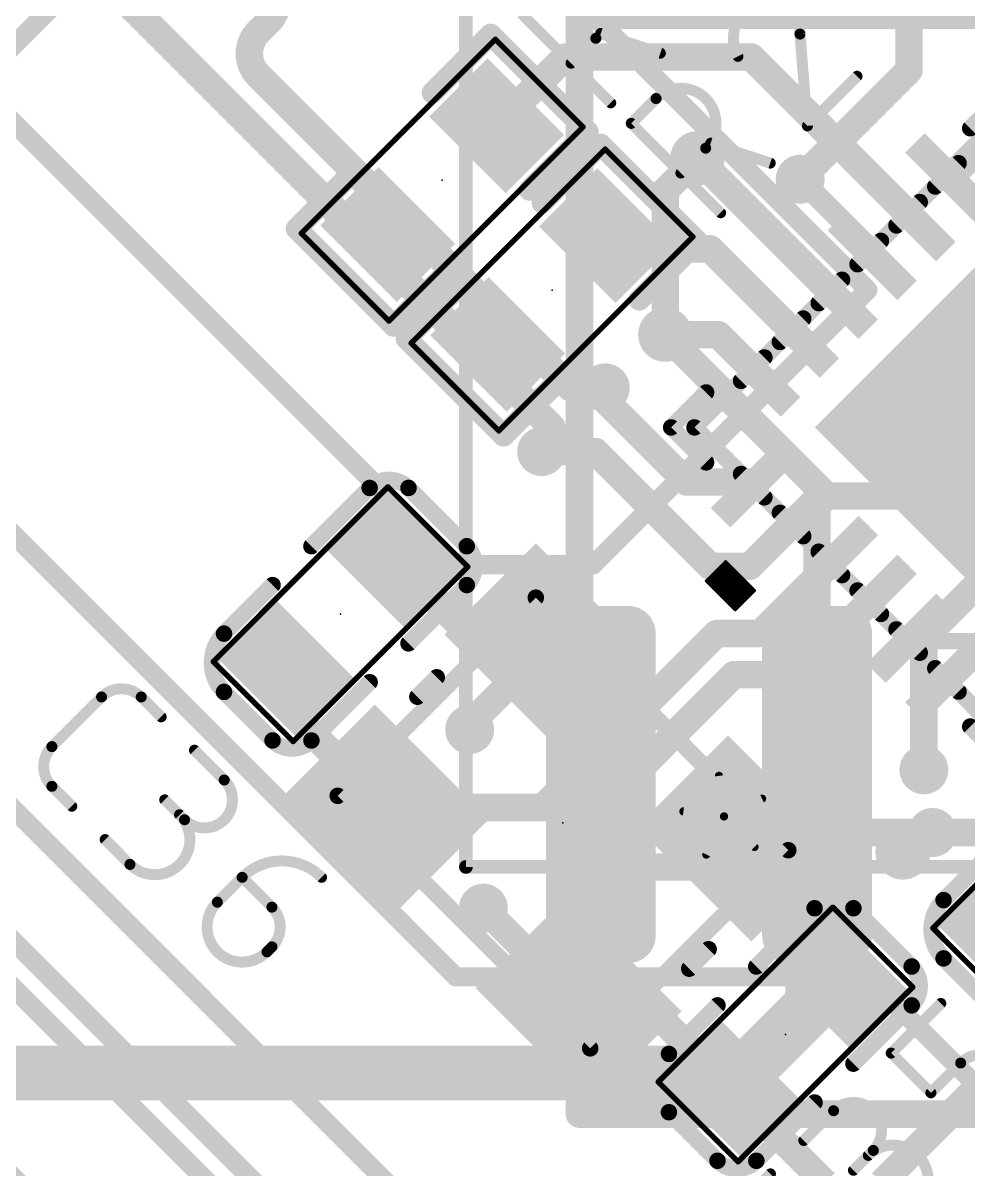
# Model space of a CAD drawing. Extents: x -5 to 103, y -6 to 58.
# Drawn here: x 51.88 to 60.62, y 22.35 to 32.95 of the extents above; entities that cross this region are included whole.
import ezdxf

# ---------------------------------------------------------------- set-up
doc = ezdxf.new("R2010")
doc.units = 0
for name, color, linetype in [('1', 12, 'CONTINUOUS'), ('16', 132, 'CONTINUOUS'), ('18', 110, 'CONTINUOUS'), ('21', 40, 'CONTINUOUS'), ('22', 3, 'CONTINUOUS'), ('23', 53, 'CONTINUOUS'), ('25', 40, 'CONTINUOUS'), ('39', 12, 'CONTINUOUS'), ('51', 254, 'CONTINUOUS')]:
    doc.layers.add(name, color=color, linetype=linetype)

# ---------------------------------------------------------------- blocks, each defined once
blk = doc.blocks.new('RECT')
blk.add_solid([(-0.5, -0.5), (0.5, -0.5), (-0.5, 0.5), (0.5, 0.5)])
blk = doc.blocks.new('RECT162560X528320R50')
at = {"const_width": 0.254}
blk.add_lwpolyline([(0.381, -1.397), (0.381, 1.397, 0.4142), (0.254, 1.524), (-0.254, 1.524, 0.4142), (-0.381, 1.397), (-0.381, -1.397, 0.4142), (-0.254, -1.524), (0.254, -1.524, 0.4142)], format="xyb", close=True, dxfattribs=at)
blk.add_solid([(-0.2794, -1.4224), (0.2794, -1.4224), (-0.2794, 1.4224), (0.2794, 1.4224)])
blk = doc.blocks.new('ROUNDV')
at = {"const_width": 0.5}
blk.add_lwpolyline([(0, -0.25, 1), (0, 0.25, 1), (0, -0.25)], format="xyb", dxfattribs=at)

msp = doc.modelspace()

# ---------------------------------------------------------------- linework, layer by layer
at = {"layer": '1'}
for points, const_width in [([(53.34, 34.29), (49.53, 30.48)], 0.1778), ([(60.4481, 31.5179), (62.0772, 33.147)], 0.254), ([(56.2559, 31.9989), (56.8909, 32.6339)], 0.254), ([(58.6137, 32.6339), (56.8909, 32.6339)], 0.254), ([(58.6137, 32.6339), (60.0889, 31.1587)], 0.254), ([(56.0892, 31.8322), (56.2559, 31.9989)], 0.1778), ([(59.3705, 30.4403), (58.1134, 31.6974)], 0.254), ([(59.0638, 31.5048), (59.7297, 30.8388)], 0.2032), ([(57.2719, 30.9829), (57.3936, 30.861)], 0.254), ([(57.3936, 30.861), (58.2314, 30.861)], 0.254), ([(58.2314, 30.861), (59.0113, 30.0811)], 0.254), ([(59.7297, 30.8388), (59.7297, 30.7995)], 0.2032), ([(49.53, 30.48), (55.88, 24.13)], 0.1778), ([(57.8164, 30.0676), (58.3064, 30.0676)], 0.254), ([(58.3064, 30.0676), (58.6521, 29.7219)], 0.254), ([(47.752, 29.718), (55.372, 22.098)], 0.1778), ([(57.2619, 29.5759), (57.2035, 29.5175)], 0.254), ([(57.2035, 29.5175), (58.0163, 28.7047)], 0.254), ([(54.7363, 21.5138), (47.1671, 29.083)], 0.1778), ([(57.1702, 28.9865), (56.6726, 28.9865)], 0.254), ([(58.231, 27.9258), (57.1702, 28.9865)], 0.254), ([(58.6455, 28.7047), (58.0163, 28.7047)], 0.254), ([(58.6521, 28.6981), (58.6455, 28.7047)], 0.254), ([(47.117, 28.702), (54.61, 21.209)], 0.1778), ([(58.5982, 27.9258), (59.0113, 28.3389)], 0.254), ([(55.3161, 27.9857), (55.1815, 27.8511)], 0.254), ([(56.115, 27.1868), (55.3161, 27.9857)], 0.254), ([(58.6958, 27.305), (59.3705, 27.9797)], 0.254), ([(58.231, 27.9258), (58.5982, 27.9258)], 0.254), ([(59.7297, 27.6205), (59.0332, 26.924)], 0.254), ([(56.6841, 25.6961), (58.293, 27.305)], 0.254), ([(58.293, 27.305), (58.6958, 27.305)], 0.254), ([(53.4924, 20.574), (46.8884, 27.178)], 0.1778), ([(56.7269, 27.1868), (56.007, 26.4669)], 0.254), ([(56.7269, 27.1868), (56.115, 27.1868)], 0.254), ([(56.7269, 27.1868), (56.7269, 27.0089)], 0.254), ([(54.3103, 26.9799), (54.3103, 26.622)], 0.254), ([(58.4508, 26.924), (57.277, 25.7502)], 0.254), ([(59.0332, 26.924), (58.4508, 26.924)], 0.254), ([(60.4481, 26.9021), (60.2082, 26.6621)], 0.254), ([(54.3103, 26.622), (55.2362, 25.6961)], 0.254), ([(60.2082, 26.6621), (60.2082, 26.0439)], 0.254), ([(56.007, 26.4669), (56.007, 26.416)], 0.254), ([(57.277, 25.7502), (57.277, 25.4)], 0.254), ([(55.2362, 25.6961), (56.6841, 25.6961)], 0.254), ([(60.2882, 25.4644), (60.7704, 25.4644)], 0.254), ([(57.277, 25.4), (57.531, 25.146)], 0.254), ([(58.039, 25.146), (58.3017, 25.4087)], 0.254), ([(58.3017, 25.4087), (58.505, 25.4087)], 0.254), ([(58.505, 25.4087), (58.505, 25.0254)], 0.254), ([(57.531, 25.146), (58.039, 25.146)], 0.254), ([(58.505, 25.0254), (59.4309, 24.0995)], 0.254), ([(56.981, 23.918), (56.134, 24.765)], 0.254), ([(55.88, 24.13), (59.69, 24.13)], 0.1778), ([(59.69, 24.13), (62.23, 21.59)], 0.1778), ([(57.0143, 23.918), (56.981, 23.918)], 0.254), ([(57.0143, 23.918), (57.6008, 23.918)], 0.254), ([(57.6008, 23.918), (58.4251, 23.0937)], 0.254), ([(60.9651, 23.3731), (59.817, 22.225)], 0.254), ([(59.2938, 22.225), (58.4251, 23.0937)], 0.254)]:
    msp.add_lwpolyline(points, dxfattribs=dict(at, const_width=const_width))
for points, const_width in [([(56.8909, 32.6974, 1), (56.8909, 32.5704)], 0.127), ([(56.9358, 32.589, 1), (56.846, 32.6788)], 0.127), ([(58.6586, 32.6788, 1), (58.5688, 32.589)], 0.127), ([(58.6137, 32.5704, 1), (58.6137, 32.6974)], 0.127), ([(56.211, 32.0438, 1), (56.3008, 31.954)], 0.127), ([(56.2873, 31.9675, 1), (56.2245, 32.0303)], 0.0889), ([(56.0578, 31.8637, 1), (56.1207, 31.8008)], 0.0889), ([(58.1583, 31.7423, 1), (58.0685, 31.6525)], 0.127), ([(59.0997, 31.5407, 1), (59.0278, 31.4688)], 0.1016), ([(60.4032, 31.5628, 1), (60.493, 31.473)], 0.127), ([(60.044, 31.1138, 1), (60.1338, 31.2036)], 0.127), ([(57.3168, 31.0278, 1), (57.227, 30.938)], 0.127), ([(57.3936, 30.9245, 1), (57.3936, 30.7975)], 0.127), ([(57.3487, 30.8161, 1), (57.4386, 30.9059)], 0.127), ([(58.2763, 30.9059, 1), (58.1865, 30.8161)], 0.127), ([(58.2314, 30.7975, 1), (58.2314, 30.9245)], 0.127), ([(59.7805, 30.8388, 1), (59.6789, 30.8388)], 0.1016), ([(59.6789, 30.7995, 1), (59.7805, 30.7995)], 0.1016), ([(59.6938, 30.8029, 1), (59.7656, 30.8747)], 0.1016), ([(59.3256, 30.3954, 1), (59.4154, 30.4852)], 0.127), ([(57.8164, 30.1311, 1), (57.8164, 30.0041)], 0.127), ([(58.3513, 30.1125, 1), (58.2615, 30.0227)], 0.127), ([(58.3064, 30.0041, 1), (58.3064, 30.1311)], 0.127), ([(58.9664, 30.0362, 1), (59.0562, 30.126)], 0.127), ([(58.6072, 29.677, 1), (58.697, 29.7668)], 0.127), ([(57.3068, 29.5309, 1), (57.217, 29.6208)], 0.127), ([(57.2484, 29.5624, 1), (57.1586, 29.4726)], 0.127), ([(57.1586, 29.5624, 1), (57.2484, 29.4726)], 0.127), ([(56.6726, 29.05, 1), (56.6726, 28.923)], 0.127), ([(57.2151, 29.0314, 1), (57.1253, 28.9416)], 0.127), ([(57.1702, 28.923, 1), (57.1702, 29.05)], 0.127), ([(58.0163, 28.7682, 1), (58.0163, 28.6412)], 0.127), ([(58.6904, 28.7496, 1), (58.6006, 28.6598)], 0.127), ([(58.6455, 28.6412, 1), (58.6455, 28.7682)], 0.127), ([(57.9714, 28.6598, 1), (58.0612, 28.7496)], 0.127), ([(58.6072, 28.6532, 1), (58.697, 28.743)], 0.127), ([(59.0562, 28.294, 1), (58.9664, 28.3838)], 0.127), ([(55.361, 28.0306, 1), (55.2712, 27.9408)], 0.127), ([(55.361, 27.9408, 1), (55.2712, 28.0306)], 0.127), ([(59.4154, 27.9348, 1), (59.3256, 28.0246)], 0.127), ([(58.231, 27.9893, 1), (58.231, 27.8623)], 0.127), ([(58.1861, 27.8809, 1), (58.2759, 27.9707)], 0.127), ([(58.5533, 27.9707, 1), (58.6431, 27.8809)], 0.127), ([(58.5982, 27.8623, 1), (58.5982, 27.9893)], 0.127), ([(55.1366, 27.896, 1), (55.2264, 27.8062)], 0.127), ([(59.7746, 27.5756, 1), (59.6848, 27.6654)], 0.127), ([(58.293, 27.3685, 1), (58.293, 27.2415)], 0.127), ([(58.3379, 27.2601, 1), (58.2481, 27.3499)], 0.127), ([(58.6509, 27.3499, 1), (58.7407, 27.2601)], 0.127), ([(58.6958, 27.2415, 1), (58.6958, 27.3685)], 0.127), ([(56.115, 27.2503, 1), (56.115, 27.1233)], 0.127), ([(56.0701, 27.1419, 1), (56.1599, 27.2317)], 0.127), ([(56.7904, 27.1868, 1), (56.6634, 27.1868)], 0.127), ([(56.7718, 27.1419, 1), (56.682, 27.2317)], 0.127), ([(56.7269, 27.1233, 1), (56.7269, 27.2503)], 0.127), ([(54.3738, 26.9799, 1), (54.2468, 26.9799)], 0.127), ([(56.6634, 27.0089, 1), (56.7904, 27.0089)], 0.127), ([(58.4508, 26.9875, 1), (58.4508, 26.8605)], 0.127), ([(58.4957, 26.8791, 1), (58.4059, 26.9689)], 0.127), ([(58.9883, 26.9689, 1), (59.0781, 26.8791)], 0.127), ([(59.0332, 26.8605, 1), (59.0332, 26.9875)], 0.127), ([(60.493, 26.8572, 1), (60.4032, 26.947)], 0.127), ([(54.3552, 26.6669, 1), (54.2654, 26.5771)], 0.127), ([(60.2717, 26.6621, 1), (60.1447, 26.6621)], 0.127), ([(60.1633, 26.707, 1), (60.2531, 26.6172)], 0.127), ([(54.2468, 26.622, 1), (54.3738, 26.622)], 0.127), ([(56.0705, 26.4669, 1), (55.9435, 26.4669)], 0.127), ([(55.9621, 26.5118, 1), (56.0519, 26.422)], 0.127), ([(55.9435, 26.416, 1), (56.0705, 26.416)], 0.127), ([(60.1447, 26.0439, 1), (60.2717, 26.0439)], 0.127), ([(57.3405, 25.7502, 1), (57.2135, 25.7502)], 0.127), ([(57.2321, 25.7951, 1), (57.3219, 25.7053)], 0.127), ([(55.2362, 25.7596, 1), (55.2362, 25.6326)], 0.127), ([(55.1913, 25.6512, 1), (55.2811, 25.741)], 0.127), ([(56.6392, 25.741, 1), (56.729, 25.6512)], 0.127), ([(56.6841, 25.6326, 1), (56.6841, 25.7596)], 0.127), ([(60.2882, 25.5279, 1), (60.2882, 25.4009)], 0.127), ([(57.3219, 25.4449, 1), (57.2321, 25.3551)], 0.127), ([(57.2135, 25.4, 1), (57.3405, 25.4)], 0.127), ([(58.3017, 25.4722, 1), (58.3017, 25.3452)], 0.127), ([(58.3466, 25.3638, 1), (58.2568, 25.4536)], 0.127), ([(58.5685, 25.4087, 1), (58.4415, 25.4087)], 0.127), ([(58.505, 25.3452, 1), (58.505, 25.4722)], 0.127), ([(57.531, 25.2095, 1), (57.531, 25.0825)], 0.127), ([(57.4861, 25.1011, 1), (57.5759, 25.1909)], 0.127), ([(57.9941, 25.1909, 1), (58.0839, 25.1011)], 0.127), ([(58.039, 25.0825, 1), (58.039, 25.2095)], 0.127), ([(58.5499, 25.0703, 1), (58.4601, 24.9805)], 0.127), ([(58.4415, 25.0254, 1), (58.5685, 25.0254)], 0.127), ([(56.1789, 24.8099, 1), (56.0891, 24.7201)], 0.127), ([(55.88, 24.1745, 1), (55.88, 24.0856)], 0.0889), ([(55.8486, 24.0986, 1), (55.9114, 24.1614)], 0.0889), ([(59.386, 24.0546, 1), (59.4758, 24.1444)], 0.127), ([(59.7214, 24.1614, 1), (59.6586, 24.0986)], 0.0889), ([(59.69, 24.0856, 1), (59.69, 24.1745)], 0.0889), ([(56.981, 23.9815, 1), (56.981, 23.8545)], 0.127), ([(56.9361, 23.8731, 1), (57.0259, 23.9629)], 0.127), ([(57.0143, 23.9815, 1), (57.0143, 23.8545)], 0.127), ([(57.0143, 23.8545, 1), (57.0143, 23.9815)], 0.127), ([(57.6457, 23.9629, 1), (57.5559, 23.8731)], 0.127), ([(57.6008, 23.8545, 1), (57.6008, 23.9815)], 0.127), ([(58.47, 23.1386, 1), (58.3802, 23.0488)], 0.127), ([(58.3802, 23.0488, 1), (58.47, 23.1386)], 0.127)]:
    msp.add_lwpolyline(points, format="xyb", dxfattribs=dict(at, const_width=const_width))
at = {"layer": '16'}
for points, const_width in [([(52.07, 38.1), (59.69, 30.48)], 0.1778), ([(49.022, 36.957), (56.769, 29.21)], 0.254), ([(60.071, 32.512), (60.071, 33.909)], 0.254), ([(55.88, 27.94), (49.911, 33.909)], 0.1778), ([(54.1456, 32.9597), (54.0539, 32.868)], 0.254), ([(57.023, 33.02), (57.023, 22.86)], 0.254), ([(66.04, 33.02), (57.023, 33.02)], 0.254), ([(54.0539, 32.4639), (56.942, 29.5759)], 0.254), ([(60.071, 32.512), (59.4995, 31.9405)], 0.254), ([(59.69, 32.131), (59.4995, 31.9405)], 0.1778), ([(59.4995, 31.9405), (59.0638, 31.5048)], 0.254), ([(57.8164, 31.4004), (58.1134, 31.6974)], 0.254), ([(57.8164, 30.0676), (57.8164, 31.4004)], 0.254), ([(59.69, 30.48), (57.15, 27.94)], 0.1778), ([(59.309, 28.575), (57.8164, 30.0676)], 0.254), ([(57.2619, 29.5759), (56.942, 29.5759)], 0.254), ([(57.2543, 29.5683), (57.2619, 29.5759)], 0.254), ([(56.769, 29.21), (56.769, 29.083)], 0.254), ([(56.769, 29.083), (56.6726, 28.9865)], 0.254), ([(59.22, 28.486), (59.309, 28.575)], 0.254), ([(59.22, 25.908), (59.22, 28.486)], 0.254), ([(59.309, 28.575), (61.214, 28.575)], 0.254), ([(57.15, 27.94), (55.88, 27.94)], 0.1778), ([(60.7556, 27.813), (60.2082, 27.2656)], 0.254), ([(60.2082, 27.2656), (60.2082, 26.0439)], 0.254), ([(59.22, 25.908), (59.1283, 25.54)], 0.508), ([(59.1283, 25.54), (59.1094, 25.4644)], 0.508), ([(59.182, 25.4863), (59.1283, 25.54)], 0.508), ([(59.182, 23.876), (59.182, 25.4863)], 0.508), ([(60.2882, 25.4644), (59.1094, 25.4644)], 0.254), ([(58.547, 23.241), (59.182, 23.876)], 0.508), ([(48.641, 23.241), (58.547, 23.241)], 0.508), ([(57.023, 22.86), (66.04, 22.86)], 0.254)]:
    msp.add_lwpolyline(points, dxfattribs=dict(at, const_width=const_width))
for points, const_width in [([(54.1456, 32.9597, 0.4142), (54.1456, 33.3638)], 0.254), ([(54.1007, 33.0046, 1), (54.1905, 32.9148)], 0.127), ([(54.1905, 32.9148, 1), (54.1007, 33.0046)], 0.127), ([(57.023, 33.0835, 1), (57.023, 32.9565)], 0.127), ([(54.0539, 32.868, 0.4142), (54.0539, 32.4639)], 0.254), ([(54.009, 32.9129, 1), (54.0988, 32.8231)], 0.127), ([(54.0988, 32.8231, 1), (54.009, 32.9129)], 0.127), ([(54.0988, 32.5088, 1), (54.009, 32.419)], 0.127), ([(54.009, 32.419, 1), (54.0988, 32.5088)], 0.127), ([(60.0075, 32.512, 1), (60.1345, 32.512)], 0.127), ([(60.1159, 32.4671, 1), (60.0261, 32.5569)], 0.127), ([(59.7214, 32.0996, 1), (59.6586, 32.1624)], 0.0889), ([(59.4546, 31.9854, 1), (59.5444, 31.8956)], 0.127), ([(59.5444, 31.8956, 1), (59.4546, 31.9854)], 0.127), ([(59.4681, 31.9719, 1), (59.5309, 31.9091)], 0.0889), ([(58.1583, 31.6525, 1), (58.0685, 31.7423)], 0.127), ([(59.0189, 31.5497, 1), (59.1087, 31.4599)], 0.127), ([(57.8799, 31.4004, 1), (57.7529, 31.4004)], 0.127), ([(57.7715, 31.4453, 1), (57.8613, 31.3555)], 0.127), ([(59.7214, 30.4486, 1), (59.6586, 30.5114)], 0.0889), ([(59.6586, 30.4486, 1), (59.7214, 30.5114)], 0.0889), ([(57.8613, 30.1125, 1), (57.7715, 30.0227)], 0.127), ([(57.7529, 30.0676, 1), (57.8799, 30.0676)], 0.127), ([(56.942, 29.6394, 1), (56.942, 29.5124)], 0.127), ([(56.8971, 29.5309, 1), (56.9869, 29.6208)], 0.127), ([(57.2094, 29.6132, 1), (57.2992, 29.5234)], 0.127), ([(57.3068, 29.5309, 1), (57.217, 29.6208)], 0.127), ([(57.2619, 29.5124, 1), (57.2619, 29.6394)], 0.127), ([(56.8325, 29.21, 1), (56.7055, 29.21)], 0.127), ([(56.7241, 29.1651, 1), (56.8139, 29.2549)], 0.127), ([(56.7055, 29.083, 1), (56.8325, 29.083)], 0.127), ([(56.8139, 29.0381, 1), (56.7241, 29.1279)], 0.127), ([(56.6277, 29.0314, 1), (56.7175, 28.9416)], 0.127), ([(59.2835, 28.486, 1), (59.1565, 28.486)], 0.127), ([(59.309, 28.6385, 1), (59.309, 28.5115)], 0.127), ([(59.3539, 28.5301, 1), (59.2641, 28.6199)], 0.127), ([(59.2641, 28.5301, 1), (59.3539, 28.6199)], 0.127), ([(59.1751, 28.5309, 1), (59.2649, 28.4411)], 0.127), ([(55.88, 27.9845, 1), (55.88, 27.8956)], 0.0889), ([(55.8486, 27.9086, 1), (55.9114, 27.9714)], 0.0889), ([(57.1186, 27.9714, 1), (57.1814, 27.9086)], 0.0889), ([(57.15, 27.8956, 1), (57.15, 27.9845)], 0.0889), ([(60.2717, 27.2656, 1), (60.1447, 27.2656)], 0.127), ([(60.1633, 27.3105, 1), (60.2531, 27.2207)], 0.127), ([(59.3432, 25.8773, 1), (59.0968, 25.9387)], 0.254), ([(60.1447, 26.0439, 1), (60.2717, 26.0439)], 0.127), ([(59.1565, 25.908, 1), (59.2835, 25.908)], 0.127), ([(59.2181, 25.6298, 1), (59.0385, 25.4502)], 0.254), ([(59.2515, 25.5093, 1), (59.005, 25.5708)], 0.254), ([(59.005, 25.5708, 1), (59.2515, 25.5093)], 0.254), ([(59.309, 25.4863, 1), (59.055, 25.4863)], 0.254), ([(59.0922, 25.3965, 1), (59.2718, 25.5761)], 0.254), ([(58.9862, 25.4952, 1), (59.2326, 25.4337)], 0.254), ([(59.1094, 25.5279, 1), (59.1094, 25.4009)], 0.127), ([(60.2882, 25.4009, 1), (60.2882, 25.5279)], 0.127), ([(59.2718, 23.7862, 1), (59.0922, 23.9658)], 0.254), ([(59.055, 23.876, 1), (59.309, 23.876)], 0.254), ([(58.4572, 23.3308, 1), (58.6368, 23.1512)], 0.254), ([(58.547, 23.114, 1), (58.547, 23.368)], 0.254), ([(57.023, 22.9235, 1), (57.023, 22.7965)], 0.127), ([(56.9595, 22.86, 1), (57.0865, 22.86)], 0.127)]:
    msp.add_lwpolyline(points, format="xyb", dxfattribs=dict(at, const_width=const_width))
at = {"layer": '21'}
for points, const_width in [([(56.202, 32.843), (55.6632, 32.3042)], 0.2), ([(57.1, 31.945), (56.202, 32.843)], 0.2), ([(60.96, 32.2992), (60.6367, 31.9759)], 0.1524), ([(56.5612, 31.4062), (57.1, 31.945)], 0.2), ([(57.218, 31.827), (56.6792, 31.2882)], 0.2), ([(58.116, 30.929), (57.218, 31.827)], 0.2), ([(54.406, 31.047), (54.9448, 31.5858)], 0.2), ([(55.304, 30.149), (54.406, 31.047)], 0.2), ([(57.5772, 30.3902), (58.116, 30.929)], 0.2), ([(55.8428, 30.6878), (55.304, 30.149)], 0.2), ([(55.422, 30.031), (55.9608, 30.5698)], 0.2), ([(56.32, 29.133), (55.422, 30.031)], 0.2), ([(56.8588, 29.6718), (56.32, 29.133)], 0.2), ([(58.1941, 29.5333), (57.8708, 29.21)], 0.1524), ([(57.8708, 29.21), (58.1941, 28.8867)], 0.1524), ([(55.0826, 28.6502), (54.5438, 28.1114)], 0.1524), ([(55.9806, 28.1114), (55.4418, 28.6502)], 0.1524), ([(58.1941, 27.7911), (58.3737, 27.9707)], 0.0254), ([(58.3684, 27.9654), (58.379, 27.9654)], 0.0254), ([(58.3737, 27.9707), (58.6431, 27.7013)], 0.0254), ([(58.2668, 27.8638), (58.4806, 27.8638)], 0.0254), ([(58.2922, 27.8892), (58.4552, 27.8892)], 0.0254), ([(58.3176, 27.9146), (58.4298, 27.9146)], 0.0254), ([(58.343, 27.94), (58.4044, 27.94)], 0.0254), ([(54.1846, 27.7522), (53.7356, 27.3032)], 0.1524), ([(55.4418, 27.2134), (55.9806, 27.7522)], 0.1524), ([(58.4635, 27.5217), (58.1941, 27.7911)], 0.0254), ([(58.1976, 27.7876), (58.5568, 27.7876)], 0.0254), ([(58.216, 27.813), (58.5314, 27.813)], 0.0254), ([(58.223, 27.7622), (58.5822, 27.7622)], 0.0254), ([(58.2414, 27.8384), (58.506, 27.8384)], 0.0254), ([(58.2484, 27.7368), (58.6076, 27.7368)], 0.0254), ([(58.2738, 27.7114), (58.633, 27.7114)], 0.0254), ([(58.2992, 27.686), (58.6278, 27.686)], 0.0254), ([(58.3246, 27.6606), (58.6024, 27.6606)], 0.0254), ([(58.6431, 27.7013), (58.4635, 27.5217)], 0.0254), ([(58.35, 27.6352), (58.577, 27.6352)], 0.0254), ([(58.3754, 27.6098), (58.5516, 27.6098)], 0.0254), ([(58.4008, 27.5844), (58.5262, 27.5844)], 0.0254), ([(58.4262, 27.559), (58.5008, 27.559)], 0.0254), ([(58.4516, 27.5336), (58.4754, 27.5336)], 0.0254), ([(54.5438, 26.3154), (55.0826, 26.8542)], 0.1524), ([(55.7032, 26.8994), (55.5236, 26.7198)], 0.1524), ([(53.7356, 26.7644), (54.1846, 26.3154)], 0.1524), ([(60.6367, 26.4441), (60.96, 26.1208)], 0.1524), ([(60.8394, 25.2884), (60.3904, 24.8394)], 0.1524), ([(59.1974, 24.764), (58.6586, 24.2252)], 0.1524), ([(60.0954, 24.2252), (59.5566, 24.764)], 0.1524), ([(58.2176, 24.385), (58.038, 24.2054)], 0.1524), ([(60.3904, 24.3006), (60.8394, 23.8516)], 0.1524), ([(58.2994, 23.866), (57.8504, 23.417)], 0.1524), ([(59.5566, 23.3272), (60.0954, 23.866)], 0.1524), ([(58.6586, 22.4292), (59.1974, 22.968)], 0.1524), ([(57.8504, 22.8782), (58.2994, 22.4292)], 0.1524)]:
    msp.add_lwpolyline(points, dxfattribs=dict(at, const_width=const_width))
for points, const_width in [([(56.2374, 32.8784, 1), (56.1667, 32.8077)], 0.1), ([(56.2374, 32.8077, 1), (56.1667, 32.8784)], 0.1), ([(55.6278, 32.3396, 1), (55.6986, 32.2689)], 0.1), ([(57.1354, 31.9097, 1), (57.0647, 31.9804)], 0.1), ([(57.0647, 31.9097, 1), (57.1354, 31.9804)], 0.1), ([(60.6098, 32.0029, 1), (60.6637, 31.949)], 0.0762), ([(57.2534, 31.8624, 1), (57.1827, 31.7917)], 0.1), ([(57.2534, 31.7917, 1), (57.1827, 31.8624)], 0.1), ([(54.9801, 31.5504, 1), (54.9094, 31.6212)], 0.1), ([(56.5259, 31.4416, 1), (56.5966, 31.3708)], 0.1), ([(56.6438, 31.3236, 1), (56.7146, 31.2529)], 0.1), ([(54.4413, 31.0823, 1), (54.3706, 31.0116)], 0.1), ([(54.3706, 31.0823, 1), (54.4413, 31.0116)], 0.1), ([(58.1514, 30.8937, 1), (58.0807, 30.9644)], 0.1), ([(58.0807, 30.8937, 1), (58.1514, 30.9644)], 0.1), ([(55.8782, 30.6524, 1), (55.8074, 30.7231)], 0.1), ([(55.9961, 30.5344, 1), (55.9254, 30.6052)], 0.1), ([(57.5419, 30.4256, 1), (57.6126, 30.3548)], 0.1), ([(55.2686, 30.1843, 1), (55.3393, 30.1136)], 0.1), ([(55.2686, 30.1136, 1), (55.3393, 30.1843)], 0.1), ([(55.4573, 30.0663, 1), (55.3866, 29.9956)], 0.1), ([(55.3866, 30.0663, 1), (55.4573, 29.9956)], 0.1), ([(56.8942, 29.6364, 1), (56.8234, 29.7071)], 0.1), ([(58.221, 29.5063, 1), (58.1671, 29.5602)], 0.0762), ([(57.8977, 29.2369, 1), (57.8438, 29.1831)], 0.0762), ([(57.8438, 29.2369, 1), (57.8977, 29.1831)], 0.0762), ([(56.2846, 29.1683, 1), (56.3553, 29.0976)], 0.1), ([(56.2846, 29.0976, 1), (56.3553, 29.1683)], 0.1), ([(58.1671, 28.8598, 1), (58.221, 28.9137)], 0.0762), ([(55.4418, 28.6502, 0.4142), (55.0826, 28.6502)], 0.1524), ([(55.1095, 28.6233, 1), (55.0557, 28.6772)], 0.0762), ([(55.4688, 28.6772, 1), (55.4149, 28.6233)], 0.0762), ([(55.0557, 28.6772, 1), (55.1095, 28.6233)], 0.0762), ([(55.4149, 28.6233, 1), (55.4688, 28.6772)], 0.0762), ([(54.5168, 28.1384, 1), (54.5707, 28.0845)], 0.0762), ([(56.0076, 28.1384, 1), (55.9537, 28.0845)], 0.0762), ([(55.9806, 27.7522, 0.4142), (55.9806, 28.1114)], 0.1524), ([(55.9537, 28.0845, 1), (56.0076, 28.1384)], 0.0762), ([(58.3684, 27.9718, 1), (58.3684, 27.9591)], 0.0127), ([(58.3782, 27.9752, 1), (58.3692, 27.9662)], 0.0127), ([(58.3782, 27.9662, 1), (58.3692, 27.9752)], 0.0127), ([(58.379, 27.9591, 1), (58.379, 27.9718)], 0.0127), ([(58.2668, 27.8702, 1), (58.2668, 27.8575)], 0.0127), ([(58.2922, 27.8956, 1), (58.2922, 27.8829)], 0.0127), ([(58.3176, 27.921, 1), (58.3176, 27.9082)], 0.0127), ([(58.343, 27.9464, 1), (58.343, 27.9337)], 0.0127), ([(58.4044, 27.9337, 1), (58.4044, 27.9464)], 0.0127), ([(58.4298, 27.9082, 1), (58.4298, 27.921)], 0.0127), ([(58.4552, 27.8829, 1), (58.4552, 27.8956)], 0.0127), ([(58.4806, 27.8575, 1), (58.4806, 27.8702)], 0.0127), ([(54.2115, 27.7253, 1), (54.1576, 27.7791)], 0.0762), ([(55.9537, 27.7791, 1), (56.0076, 27.7253)], 0.0762), ([(56.0076, 27.7253, 1), (55.9537, 27.7791)], 0.0762), ([(58.1986, 27.7956, 1), (58.1896, 27.7866)], 0.0127), ([(58.1896, 27.7956, 1), (58.1986, 27.7866)], 0.0127), ([(58.1976, 27.794, 1), (58.1976, 27.7813)], 0.0127), ([(58.216, 27.8194, 1), (58.216, 27.8067)], 0.0127), ([(58.223, 27.7686, 1), (58.223, 27.7558)], 0.0127), ([(58.2414, 27.8448, 1), (58.2414, 27.832)], 0.0127), ([(58.506, 27.832, 1), (58.506, 27.8448)], 0.0127), ([(58.5314, 27.8067, 1), (58.5314, 27.8194)], 0.0127), ([(58.5568, 27.7813, 1), (58.5568, 27.794)], 0.0127), ([(58.5822, 27.7558, 1), (58.5822, 27.7686)], 0.0127), ([(58.2484, 27.7432, 1), (58.2484, 27.7305)], 0.0127), ([(58.2738, 27.7178, 1), (58.2738, 27.705)], 0.0127), ([(58.2992, 27.6924, 1), (58.2992, 27.6796)], 0.0127), ([(58.3246, 27.667, 1), (58.3246, 27.6543)], 0.0127), ([(58.6024, 27.6543, 1), (58.6024, 27.667)], 0.0127), ([(58.6076, 27.7305, 1), (58.6076, 27.7432)], 0.0127), ([(58.6278, 27.6796, 1), (58.6278, 27.6924)], 0.0127), ([(58.633, 27.705, 1), (58.633, 27.7178)], 0.0127), ([(58.6476, 27.6968, 1), (58.6386, 27.7058)], 0.0127), ([(58.6386, 27.6968, 1), (58.6476, 27.7058)], 0.0127), ([(58.35, 27.6416, 1), (58.35, 27.6288)], 0.0127), ([(58.3754, 27.6162, 1), (58.3754, 27.6034)], 0.0127), ([(58.4008, 27.5908, 1), (58.4008, 27.5781)], 0.0127), ([(58.4262, 27.5654, 1), (58.4262, 27.5526)], 0.0127), ([(58.5008, 27.5526, 1), (58.5008, 27.5654)], 0.0127), ([(58.5262, 27.5781, 1), (58.5262, 27.5908)], 0.0127), ([(58.5516, 27.6034, 1), (58.5516, 27.6162)], 0.0127), ([(58.577, 27.6288, 1), (58.577, 27.6416)], 0.0127), ([(58.4516, 27.54, 1), (58.4516, 27.5272)], 0.0127), ([(58.459, 27.5262, 1), (58.468, 27.5172)], 0.0127), ([(58.459, 27.5172, 1), (58.468, 27.5262)], 0.0127), ([(58.4754, 27.5272, 1), (58.4754, 27.54)], 0.0127), ([(53.7356, 27.3032, 0.4142), (53.7356, 26.7644)], 0.1524), ([(53.7086, 27.3301, 1), (53.7625, 27.2763)], 0.0762), ([(53.7625, 27.2763, 1), (53.7086, 27.3301)], 0.0762), ([(55.4149, 27.2403, 1), (55.4688, 27.1864)], 0.0762), ([(55.1095, 26.8272, 1), (55.0557, 26.8811)], 0.0762), ([(55.7301, 26.8725, 1), (55.6762, 26.9264)], 0.0762), ([(53.7625, 26.7913, 1), (53.7086, 26.7374)], 0.0762), ([(53.7086, 26.7374, 1), (53.7625, 26.7913)], 0.0762), ([(55.4966, 26.7468, 1), (55.5505, 26.6929)], 0.0762), ([(60.6637, 26.471, 1), (60.6098, 26.4171)], 0.0762), ([(54.2115, 26.3423, 1), (54.1576, 26.2884)], 0.0762), ([(54.1846, 26.3154, 0.4142), (54.5438, 26.3154)], 0.1524), ([(54.5707, 26.2884, 1), (54.5168, 26.3423)], 0.0762), ([(54.1576, 26.2884, 1), (54.2115, 26.3423)], 0.0762), ([(54.5168, 26.3423, 1), (54.5707, 26.2884)], 0.0762), ([(60.0137, 25.156, 1), (60.0137, 25.41, 1), (60.0137, 25.156)], 0.254), ([(59.5566, 24.764, 0.4142), (59.1974, 24.764)], 0.1524), ([(60.3904, 24.8394, 0.4142), (60.3904, 24.3006)], 0.1524), ([(60.3634, 24.8663, 1), (60.4173, 24.8125)], 0.0762), ([(60.4173, 24.8125, 1), (60.3634, 24.8663)], 0.0762), ([(59.1705, 24.791, 1), (59.2243, 24.7371)], 0.0762), ([(59.2243, 24.7371, 1), (59.1705, 24.791)], 0.0762), ([(59.5836, 24.791, 1), (59.5297, 24.7371)], 0.0762), ([(59.5297, 24.7371, 1), (59.5836, 24.791)], 0.0762), ([(58.2446, 24.358, 1), (58.1907, 24.4119)], 0.0762), ([(60.4173, 24.3275, 1), (60.3634, 24.2736)], 0.0762), ([(58.0111, 24.2323, 1), (58.065, 24.1784)], 0.0762), ([(58.6316, 24.2522, 1), (58.6855, 24.1983)], 0.0762), ([(60.1224, 24.2522, 1), (60.0685, 24.1983)], 0.0762), ([(60.0954, 23.866, 0.4142), (60.0954, 24.2252)], 0.1524), ([(60.0685, 24.1983, 1), (60.1224, 24.2522)], 0.0762), ([(60.3634, 24.2736, 1), (60.4173, 24.3275)], 0.0762), ([(58.3263, 23.8391, 1), (58.2724, 23.8929)], 0.0762), ([(60.0685, 23.8929, 1), (60.1224, 23.8391)], 0.0762), ([(60.1224, 23.8391, 1), (60.0685, 23.8929)], 0.0762), ([(57.8504, 23.417, 0.4142), (57.8504, 22.8782)], 0.1524), ([(57.8234, 23.4439, 1), (57.8773, 23.3901)], 0.0762), ([(57.8773, 23.3901, 1), (57.8234, 23.4439)], 0.0762), ([(59.5297, 23.3541, 1), (59.5836, 23.3002)], 0.0762), ([(59.2243, 22.941, 1), (59.1705, 22.9949)], 0.0762), ([(57.8773, 22.9051, 1), (57.8234, 22.8512)], 0.0762), ([(57.8234, 22.8512, 1), (57.8773, 22.9051)], 0.0762), ([(58.3263, 22.4561, 1), (58.2724, 22.4022)], 0.0762), ([(58.2994, 22.4292, 0.4142), (58.6586, 22.4292)], 0.1524), ([(58.2724, 22.4022, 1), (58.3263, 22.4561)], 0.0762), ([(58.6316, 22.4561, 1), (58.6855, 22.4022)], 0.0762), ([(58.6855, 22.4022, 1), (58.6316, 22.4561)], 0.0762)]:
    msp.add_lwpolyline(points, format="xyb", dxfattribs=dict(at, const_width=const_width))
at = {"layer": '22', "const_width": 0.127}
for points in [[(55.973, 25.146), (55.973, 46.146)], [(68.233, 25.146), (55.973, 25.146)]]:
    msp.add_lwpolyline(points, dxfattribs=at)
at = {"layer": '22', "const_width": 0.0635}
for points in [[(55.973, 25.1777, 1), (55.973, 25.1143)], [(55.9413, 25.146, 1), (56.0048, 25.146)]]:
    msp.add_lwpolyline(points, format="xyb", dxfattribs=at)
at = {"layer": '23'}
for p in [(55.753, 31.496), (56.769, 30.48), (54.8132, 27.4828), (56.8706, 25.5524), (58.928, 23.5966)]:
    msp.add_point(p, dxfattribs=at)
at = {"layer": '25'}
for points, const_width in [([(59.7097, 33.0355, 1), (60.1687, 33.4945)], 0.1016), ([(57.1743, 32.8074, 1), (56.7153, 33.2664)], 0.1016), ([(58.5573, 33.0764, 0.3252), (58.4884, 32.6403)], 0.1016), ([(59.0621, 32.8469, 0.2052), (58.9703, 33.0764)], 0.1016), ([(57.1922, 32.7895, 1), (57.1563, 32.8254)], 0.0508), ([(57.2282, 32.8774, 1), (57.2121, 32.8292)], 0.0508), ([(59.0875, 32.8489, 1), (59.0368, 32.8448)], 0.0508), ([(59.0367, 32.8475, 1), (59.0875, 32.8463)], 0.0508), ([(57.1563, 32.8254, 1), (57.1922, 32.7895)], 0.0508), ([(57.7629, 32.6456, 1), (57.779, 32.6938)], 0.0508), ([(58.4658, 32.6288, 1), (58.511, 32.6519)], 0.0508), ([(56.9268, 32.5959, 1), (56.9627, 32.56)], 0.0508), ([(59.6079, 32.4388, 1), (59.572, 32.4747)], 0.0508), ([(58.1903, 31.7914, 1), (57.7313, 32.2504)], 0.1016), ([(57.294, 32.1928, 1), (57.3299, 32.2287)], 0.0508), ([(57.7133, 32.2684, 1), (57.7493, 32.2325)], 0.0508), ([(57.7493, 32.2325, 1), (57.7133, 32.2684)], 0.0508), ([(57.5198, 32.0389, 1), (57.4838, 32.003)], 0.0508), ([(57.4838, 32.0389, 1), (57.5198, 32.003)], 0.0508), ([(59.113, 32.0157, 1), (59.149, 31.9798)], 0.0508), ([(59.1057, 31.9957, 1), (59.1563, 31.9998)], 0.0508), ([(58.1723, 31.8094, 1), (58.2082, 31.7735)], 0.0508), ([(58.2082, 31.7735, 1), (58.1723, 31.8094)], 0.0508), ([(58.2442, 31.8614, 1), (58.2281, 31.8132)], 0.0508), ([(58.7789, 31.6296, 1), (58.795, 31.6778)], 0.0508), ([(57.9428, 31.5799, 1), (57.9787, 31.544)], 0.0508), ([(58.31, 31.1768, 1), (58.3459, 31.2127)], 0.0508), ([(52.9702, 26.7174, 0.4142), (52.603, 26.7174)], 0.1016), ([(52.585, 26.7354, 1), (52.621, 26.6995)], 0.0508), ([(52.621, 26.6995, 1), (52.585, 26.7354)], 0.0508), ([(52.9882, 26.7354, 1), (52.9522, 26.6995)], 0.0508), ([(52.9522, 26.6995, 1), (52.9882, 26.7354)], 0.0508), ([(53.1358, 26.5159, 1), (53.1718, 26.5518)], 0.0508), ([(52.144, 26.2584, 0.4142), (52.144, 25.8912)], 0.1016), ([(52.1261, 26.2764, 1), (52.162, 26.2405)], 0.0508), ([(52.162, 26.2405, 1), (52.1261, 26.2764)], 0.0508), ([(53.4804, 26.2431, 1), (53.4445, 26.2072)], 0.0508), ([(53.3707, 25.5826, 1), (53.7379, 25.9498)], 0.1016), ([(53.7558, 25.9677, 1), (53.7199, 25.9318)], 0.0508), ([(53.7199, 25.9318, 1), (53.7558, 25.9677)], 0.0508), ([(52.162, 25.9092, 1), (52.1261, 25.8733)], 0.0508), ([(52.1261, 25.8733, 1), (52.162, 25.9092)], 0.0508), ([(53.205, 25.7841, 1), (53.1691, 25.7482)], 0.0508), ([(52.3097, 25.6897, 1), (52.3456, 25.7256)], 0.0508), ([(52.8658, 25.1695, 1), (53.3248, 25.6285)], 0.1016), ([(53.3427, 25.6464, 1), (53.3068, 25.6105)], 0.0508), ([(53.3886, 25.6005, 1), (53.3527, 25.5646)], 0.0508), ([(53.3527, 25.5646, 1), (53.3886, 25.6005)], 0.0508), ([(52.6542, 25.4169, 1), (52.6183, 25.381)], 0.0508), ([(54.6379, 25.0497, 0.4142), (53.9035, 25.0497)], 0.1016), ([(52.8837, 25.1874, 1), (52.8478, 25.1515)], 0.0508), ([(52.8478, 25.1515, 1), (52.8837, 25.1874)], 0.0508), ([(53.9215, 25.0677, 1), (53.8855, 25.0318)], 0.0508), ([(53.8855, 25.0677, 1), (53.9215, 25.0318)], 0.0508), ([(53.9215, 25.0318, 1), (53.8855, 25.0677)], 0.0508), ([(54.6199, 25.0318, 1), (54.6558, 25.0677)], 0.0508), ([(53.674, 24.8202, 1), (54.133, 24.3613)], 0.1016), ([(53.656, 24.8382, 1), (53.692, 24.8023)], 0.0508), ([(53.6919, 24.8023, 1), (53.656, 24.8382)], 0.0508), ([(54.1789, 24.4072, 0.4142), (54.1789, 24.7743)], 0.1016), ([(54.1968, 24.7923, 1), (54.1609, 24.7564)], 0.0508), ([(54.1609, 24.7564, 1), (54.1968, 24.7923)], 0.0508), ([(54.115, 24.3792, 1), (54.1509, 24.3433)], 0.0508), ([(54.1509, 24.3433, 1), (54.115, 24.3792)], 0.0508), ([(54.1609, 24.4251, 1), (54.1968, 24.3892)], 0.0508), ([(54.1968, 24.3892, 1), (54.1609, 24.4251)], 0.0508), ([(60.3828, 23.866, 1), (60.3469, 23.9019)], 0.0508), ([(59.9238, 23.4429, 1), (59.8879, 23.407)], 0.0508), ([(59.8879, 23.4429, 1), (59.9238, 23.407)], 0.0508), ([(60.9156, 23.3332, 0.4142), (60.5484, 23.3332)], 0.1016), ([(60.5305, 23.3511, 1), (60.5664, 23.3152)], 0.0508), ([(60.5664, 23.3152, 1), (60.5305, 23.3511)], 0.0508), ([(59.7402, 22.5249, 1), (59.373, 22.8921)], 0.1016), ([(60.2551, 23.0757, 1), (60.291, 23.0398)], 0.0508), ([(60.2551, 23.0398, 1), (60.291, 23.0757)], 0.0508), ([(59.3551, 22.9101, 1), (59.391, 22.8742)], 0.0508), ([(59.391, 22.8742, 1), (59.3551, 22.9101)], 0.0508), ([(59.0797, 22.6347, 1), (59.1156, 22.5988)], 0.0508), ([(60.1533, 22.0201, 1), (59.6943, 22.479)], 0.1016), ([(59.7582, 22.507, 1), (59.7223, 22.5429)], 0.0508), ([(59.6764, 22.497, 1), (59.7123, 22.4611)], 0.0508), ([(59.7223, 22.5429, 1), (59.7582, 22.507)], 0.0508), ([(59.5387, 22.3593, 1), (59.5746, 22.3234)], 0.0508), ([(58.8069, 22.2901, 1), (58.771, 22.326)], 0.0508)]:
    msp.add_lwpolyline(points, format="xyb", dxfattribs=dict(at, const_width=const_width))
at = {"layer": '25', "const_width": 0.1016}
for points in [[(57.312, 32.2107), (56.4858, 33.0369)], [(57.1743, 32.8074), (56.9448, 32.5779)], [(57.771, 32.6697), (57.2202, 32.8533)], [(59.0621, 32.8469), (59.131, 31.9978)], [(59.131, 31.9978), (59.59, 32.4567)], [(57.5018, 32.0209), (57.7313, 32.2504)], [(58.328, 31.1947), (57.5018, 32.0209)], [(58.1903, 31.7914), (57.9608, 31.5619)], [(58.787, 31.6537), (58.2362, 31.8373)], [(52.144, 26.2584), (52.603, 26.7174)], [(52.9702, 26.7174), (53.1538, 26.5338)], [(53.4625, 26.2252), (53.7379, 25.9498)], [(52.3276, 25.7076), (52.144, 25.8912)], [(53.3707, 25.5826), (53.1871, 25.7662)], [(52.6363, 25.399), (52.8658, 25.1695)], [(53.674, 24.8202), (53.9035, 25.0497)], [(53.9035, 25.0497), (54.1789, 24.7743)], [(54.1789, 24.4072), (54.133, 24.3613)], [(59.9058, 23.425), (60.3648, 23.884)], [(60.273, 23.0578), (59.9058, 23.425)], [(60.5484, 23.3332), (60.273, 23.0578)], [(59.0976, 22.6167), (59.373, 22.8921)], [(59.7402, 22.5249), (59.5566, 22.3414)], [(58.6054, 22.1245), (58.789, 22.3081)]]:
    msp.add_lwpolyline(points, dxfattribs=at)
at = {"layer": '39', "const_width": 0.0508}
for points in [[(54.4505, 31.0039), (56.2451, 32.7985)], [(56.2451, 32.7985), (57.0555, 31.9881)], [(57.0555, 31.9881), (55.2609, 30.1935)], [(55.4665, 29.9879), (57.2611, 31.7825)], [(57.2611, 31.7825), (58.0715, 30.9721)], [(55.2609, 30.1935), (54.4505, 31.0039)], [(58.0715, 30.9721), (56.2769, 29.1775)], [(56.2769, 29.1775), (55.4665, 29.9879)], [(53.6364, 27.0445), (55.2515, 28.6596)], [(55.2515, 28.6596), (55.99, 27.9211)], [(55.99, 27.9211), (54.3749, 26.306)], [(54.3749, 26.306), (53.6364, 27.0445)], [(60.2912, 24.5807), (61.9063, 26.1958)], [(57.7512, 23.1583), (59.3663, 24.7734)], [(59.3663, 24.7734), (60.1048, 24.0349)], [(61.0297, 23.8422), (60.2912, 24.5807)], [(60.1048, 24.0349), (58.4897, 22.4198)], [(58.4897, 22.4198), (57.7512, 23.1583)]]:
    msp.add_lwpolyline(points, dxfattribs=at)
at = {"layer": '39', "const_width": 0.0254}
for points in [[(56.2541, 32.8075, 1), (56.2362, 32.7895)], [(56.2541, 32.7895, 1), (56.2362, 32.8075)], [(57.0645, 31.9792, 1), (57.0465, 31.9971)], [(57.0465, 31.9792, 1), (57.0645, 31.9971)], [(57.2701, 31.7915, 1), (57.2522, 31.7735)], [(57.2701, 31.7735, 1), (57.2522, 31.7915)], [(54.4595, 31.0128, 1), (54.4415, 30.9949)], [(54.4415, 31.0128, 1), (54.4595, 30.9949)], [(58.0805, 30.9632, 1), (58.0625, 30.9811)], [(58.0625, 30.9632, 1), (58.0805, 30.9811)], [(55.2519, 30.2025, 1), (55.2698, 30.1845)], [(55.2519, 30.1845, 1), (55.2698, 30.2025)], [(55.4755, 29.9968, 1), (55.4575, 29.9789)], [(55.4575, 29.9968, 1), (55.4755, 29.9789)], [(56.2679, 29.1865, 1), (56.2858, 29.1685)], [(56.2679, 29.1685, 1), (56.2858, 29.1865)], [(55.2604, 28.6685, 1), (55.2425, 28.6506)], [(55.2604, 28.6506, 1), (55.2425, 28.6685)], [(55.9989, 27.9121, 1), (55.981, 27.93)], [(55.981, 27.9121, 1), (55.9989, 27.93)], [(53.6454, 27.0535, 1), (53.6275, 27.0356)], [(53.6275, 27.0535, 1), (53.6454, 27.0356)], [(54.366, 26.315, 1), (54.3839, 26.2971)], [(54.366, 26.2971, 1), (54.3839, 26.315)], [(59.3752, 24.7823, 1), (59.3573, 24.7644)], [(59.3752, 24.7644, 1), (59.3573, 24.7823)], [(60.3002, 24.5897, 1), (60.2823, 24.5718)], [(60.2823, 24.5897, 1), (60.3002, 24.5718)], [(60.1137, 24.0259, 1), (60.0958, 24.0438)], [(60.0958, 24.0259, 1), (60.1137, 24.0438)], [(57.7602, 23.1673, 1), (57.7423, 23.1494)], [(57.7423, 23.1673, 1), (57.7602, 23.1494)], [(58.4808, 22.4288, 1), (58.4987, 22.4109)], [(58.4808, 22.4109, 1), (58.4987, 22.4288)]]:
    msp.add_lwpolyline(points, format="xyb", dxfattribs=at)
at = {"layer": '51'}
for points, const_width in [([(60.96, 32.0837), (58.0863, 29.21)], 0.1524), ([(60.5289, 31.6526), (60.3134, 31.4371)], 0.1524), ([(60.1697, 31.2934), (59.9542, 31.0779)], 0.1524), ([(59.8105, 30.9342), (59.595, 30.7187)], 0.1524), ([(59.4513, 30.575), (59.2358, 30.3595)], 0.1524), ([(59.0921, 30.2158), (58.8766, 30.0003)], 0.1524), ([(58.7329, 29.8566), (58.5174, 29.641)], 0.1524), ([(58.0863, 29.21), (60.96, 26.3363)], 0.1524), ([(58.5174, 28.7789), (58.7329, 28.5634)], 0.1524), ([(58.8766, 28.4197), (59.0921, 28.2042)], 0.1524), ([(59.2358, 28.0605), (59.4513, 27.845)], 0.1524), ([(59.595, 27.7013), (59.8105, 27.4858)], 0.1524), ([(56.6192, 27.6358), (54.7872, 25.8038)], 0.1524), ([(58.954, 25.301), (56.6192, 27.6358)], 0.1524), ([(59.9542, 27.3421), (60.1697, 27.1266)], 0.1524), ([(61.858, 27.2343), (60.062, 27.2343)], 0.1524), ([(60.3134, 26.9829), (60.5289, 26.7674)], 0.1524), ([(58.3129, 25.9879), (58.3598, 25.6128)], 0.0762), ([(57.122, 23.469), (54.7872, 25.8038)], 0.1524), ([(58.3598, 25.6128), (58.7115, 25.7769)], 0.0762), ([(58.3598, 25.6128), (57.9846, 25.6597)], 0.0762), ([(58.3598, 25.6128), (58.1957, 25.261)], 0.0762), ([(58.6412, 25.3314), (58.3598, 25.6128)], 0.0762), ([(58.7744, 25.1213), (58.7744, 25.4806)], 0.1524), ([(58.954, 25.301), (57.122, 23.469)], 0.1524)]:
    msp.add_lwpolyline(points, dxfattribs=dict(at, const_width=const_width))
for points, const_width in [([(60.5559, 31.6257, 1), (60.502, 31.6796)], 0.0762), ([(60.2865, 31.464, 1), (60.3404, 31.4102)], 0.0762), ([(60.1967, 31.2665, 1), (60.1428, 31.3204)], 0.0762), ([(59.9273, 31.1048, 1), (59.9812, 31.051)], 0.0762), ([(59.8375, 30.9073, 1), (59.7836, 30.9611)], 0.0762), ([(59.5681, 30.7456, 1), (59.6219, 30.6917)], 0.0762), ([(59.4783, 30.5481, 1), (59.4244, 30.6019)], 0.0762), ([(59.2088, 30.3864, 1), (59.2627, 30.3325)], 0.0762), ([(59.119, 30.1888, 1), (59.0652, 30.2427)], 0.0762), ([(58.8496, 30.0272, 1), (58.9035, 29.9733)], 0.0762), ([(58.7598, 29.8296, 1), (58.706, 29.8835)], 0.0762), ([(58.4904, 29.668, 1), (58.5443, 29.6141)], 0.0762), ([(58.1133, 29.2369, 1), (58.0594, 29.1831)], 0.0762), ([(58.0594, 29.2369, 1), (58.1133, 29.1831)], 0.0762), ([(58.5443, 28.8059, 1), (58.4904, 28.752)], 0.0762), ([(58.706, 28.5365, 1), (58.7598, 28.5904)], 0.0762), ([(58.9035, 28.4467, 1), (58.8496, 28.3928)], 0.0762), ([(59.0652, 28.1773, 1), (59.119, 28.2312)], 0.0762), ([(59.2627, 28.0875, 1), (59.2088, 28.0336)], 0.0762), ([(59.4244, 27.8181, 1), (59.4783, 27.8719)], 0.0762), ([(59.6219, 27.7283, 1), (59.5681, 27.6744)], 0.0762), ([(56.6461, 27.6628, 1), (56.5922, 27.6089)], 0.0762), ([(56.6461, 27.6089, 1), (56.5922, 27.6628)], 0.0762), ([(59.7836, 27.4588, 1), (59.8375, 27.5127)], 0.0762), ([(59.9812, 27.369, 1), (59.9273, 27.3152)], 0.0762), ([(60.062, 27.2724, 1), (60.062, 27.1962)], 0.0762), ([(60.1428, 27.0996, 1), (60.1967, 27.1535)], 0.0762), ([(60.3404, 27.0098, 1), (60.2865, 26.956)], 0.0762), ([(60.502, 26.7404, 1), (60.5559, 26.7943)], 0.0762), ([(58.3318, 25.9903, 1), (58.294, 25.9856)], 0.0381), ([(54.8141, 25.8308, 1), (54.7602, 25.7769)], 0.0762), ([(54.7602, 25.8308, 1), (54.8141, 25.7769)], 0.0762), ([(58.7196, 25.7596, 1), (58.7035, 25.7942)], 0.0381), ([(57.987, 25.6786, 1), (57.9823, 25.6408)], 0.0381), ([(58.3733, 25.6262, 1), (58.3463, 25.5993)], 0.0381), ([(58.3518, 25.63, 1), (58.3679, 25.5955)], 0.0381), ([(58.3771, 25.6047, 1), (58.3426, 25.6208)], 0.0381), ([(58.3575, 25.5939, 1), (58.3622, 25.6317)], 0.0381), ([(58.3409, 25.6104, 1), (58.3787, 25.6151)], 0.0381), ([(58.8125, 25.4806, 1), (58.7363, 25.4806)], 0.0762), ([(58.6277, 25.3179, 1), (58.6547, 25.3448)], 0.0381), ([(58.981, 25.274, 1), (58.9271, 25.3279)], 0.0762), ([(58.9271, 25.274, 1), (58.981, 25.3279)], 0.0762), ([(58.1784, 25.2691, 1), (58.2129, 25.253)], 0.0381), ([(58.7363, 25.1213, 1), (58.8125, 25.1213)], 0.0762), ([(57.0951, 23.4959, 1), (57.149, 23.442)], 0.0762), ([(57.0951, 23.442, 1), (57.149, 23.4959)], 0.0762)]:
    msp.add_lwpolyline(points, format="xyb", dxfattribs=dict(at, const_width=const_width))

# ---------------------------------------------------------------- block references
at = {"layer": '1'}
for p, xscale, yscale, rotation in [((56.2559, 31.9989), 0.762, 1.0008, 225), ((60.4481, 31.5179), 0.254, 0.9144, 45), ((55.2501, 30.9931), 0.762, 1.0008, 225), ((57.2719, 30.9829), 0.762, 1.0008, 225), ((60.0889, 31.1587), 0.254, 0.9144, 45), ((59.7297, 30.7995), 0.254, 0.9144, 45), ((60.96, 29.21), 2.4892, 2.4892, 135), ((59.3705, 30.4403), 0.254, 0.9144, 45), ((56.2661, 29.9771), 0.762, 1.0008, 225), ((59.0113, 30.0811), 0.254, 0.9144, 45), ((58.6521, 29.7219), 0.254, 0.9144, 45), ((58.6521, 28.6981), 0.254, 0.9144, 315), ((59.0113, 28.3389), 0.254, 0.9144, 315), ((55.3161, 27.9857), 0.762, 1.0008, 225), ((59.3705, 27.9797), 0.254, 0.9144, 315), ((56.7269, 27.1868), 1.1938, 1.4986, 225), ((59.7297, 27.6205), 0.254, 0.9144, 315), ((60.0889, 27.2613), 0.254, 0.9144, 315), ((54.3103, 26.9799), 0.762, 1.0008, 225), ((60.4481, 26.9021), 0.254, 0.9144, 315), ((55.2362, 25.6961), 1.1938, 1.4986, 225), ((58.505, 25.4087), 1.1938, 1.4986, 225), ((60.9651, 24.5161), 0.762, 1.0008, 225), ((57.0143, 23.918), 1.1938, 1.4986, 225), ((59.4309, 24.0995), 0.762, 1.0008, 225), ((58.4251, 23.0937), 0.762, 1.0008, 225)]:
    msp.add_blockref('RECT', p, dxfattribs=dict(at, xscale=xscale, yscale=yscale, rotation=rotation))
at = {"layer": '16'}
for p in [(57.22, 25.908), (59.22, 25.908)]:
    msp.add_blockref('RECT162560X528320R50', p, dxfattribs=at)
at = {"layer": '18'}
for p, xscale, yscale in [((58.1134, 31.6974), 0.5024, 0.5024), ((58.1134, 31.6974), 0.5024, 0.5024), ((59.0638, 31.5048), 0.4524, 0.4524), ((59.0638, 31.5048), 0.4524, 0.4524), ((57.8164, 30.0676), 0.5024, 0.5024), ((57.8164, 30.0676), 0.5024, 0.5024), ((57.2619, 29.5759), 0.4524, 0.4524), ((57.2619, 29.5759), 0.4524, 0.4524), ((59.69, 29.21), 0.4524, 0.4524), ((59.69, 29.21), 0.4524, 0.4524), ((56.6726, 28.9865), 0.4524, 0.4524), ((56.6726, 28.9865), 0.4524, 0.4524), ((56.007, 26.416), 0.4524, 0.4524), ((56.007, 26.416), 0.4524, 0.4524), ((60.2082, 26.0439), 0.4524, 0.4524), ((60.2082, 26.0439), 0.4524, 0.4524), ((60.2882, 25.4644), 0.4524, 0.4524), ((60.2882, 25.4644), 0.4524, 0.4524), ((56.134, 24.765), 0.4524, 0.4524), ((56.134, 24.765), 0.4524, 0.4524)]:
    msp.add_blockref('ROUNDV', p, dxfattribs=dict(at, xscale=xscale, yscale=yscale))

doc.saveas('drawing.dxf')
